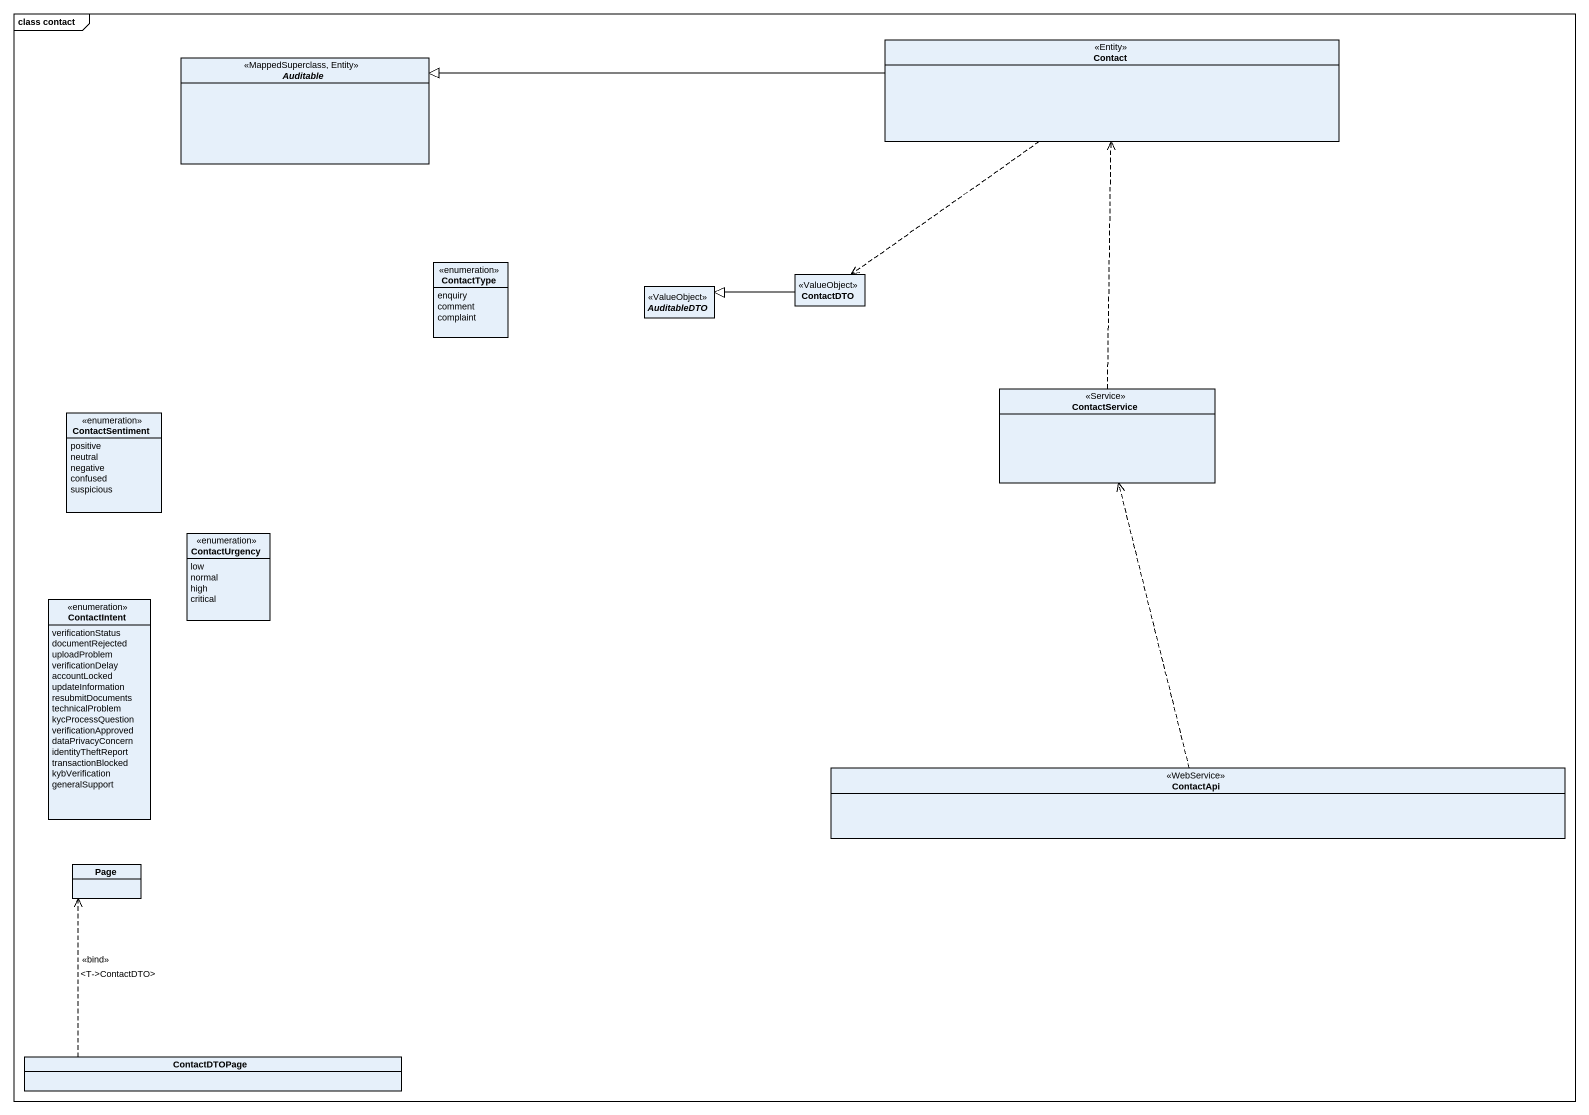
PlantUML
@startuml
mainframe class contact
hide circle
hide empty members
abstract class Auditable <<MappedSuperclass, Entity>>
class Contact <<Entity>>
enum ContactType {
  enquiry
  comment
  complaint
}
abstract class AuditableDTO <<ValueObject>>
class ContactDTO <<ValueObject>>
class ContactService <<Service>>
enum ContactSentiment {
  positive
  neutral
  negative
  confused
  suspicious
}
enum ContactUrgency {
  low
  normal
  high
  critical
}
enum ContactIntent {
  verificationStatus
  documentRejected
  uploadProblem
  verificationDelay
  accountLocked
  updateInformation
  resubmitDocuments
  technicalProblem
  kycProcessQuestion
  verificationApproved
  dataPrivacyConcern
  identityTheftReport
  transactionBlocked
  kybVerification
  generalSupport
}
class ContactApi <<WebService>>
class "Page" as Page_
class ContactDTOPage
Contact -left-|> Auditable
Contact ..> ContactDTO
ContactDTO -left-|> AuditableDTO
ContactService .up.> Contact
ContactApi .up.> ContactService
ContactDTOPage .up.> Page_ : <<bind>>\n<T->ContactDTO>
@enduml
